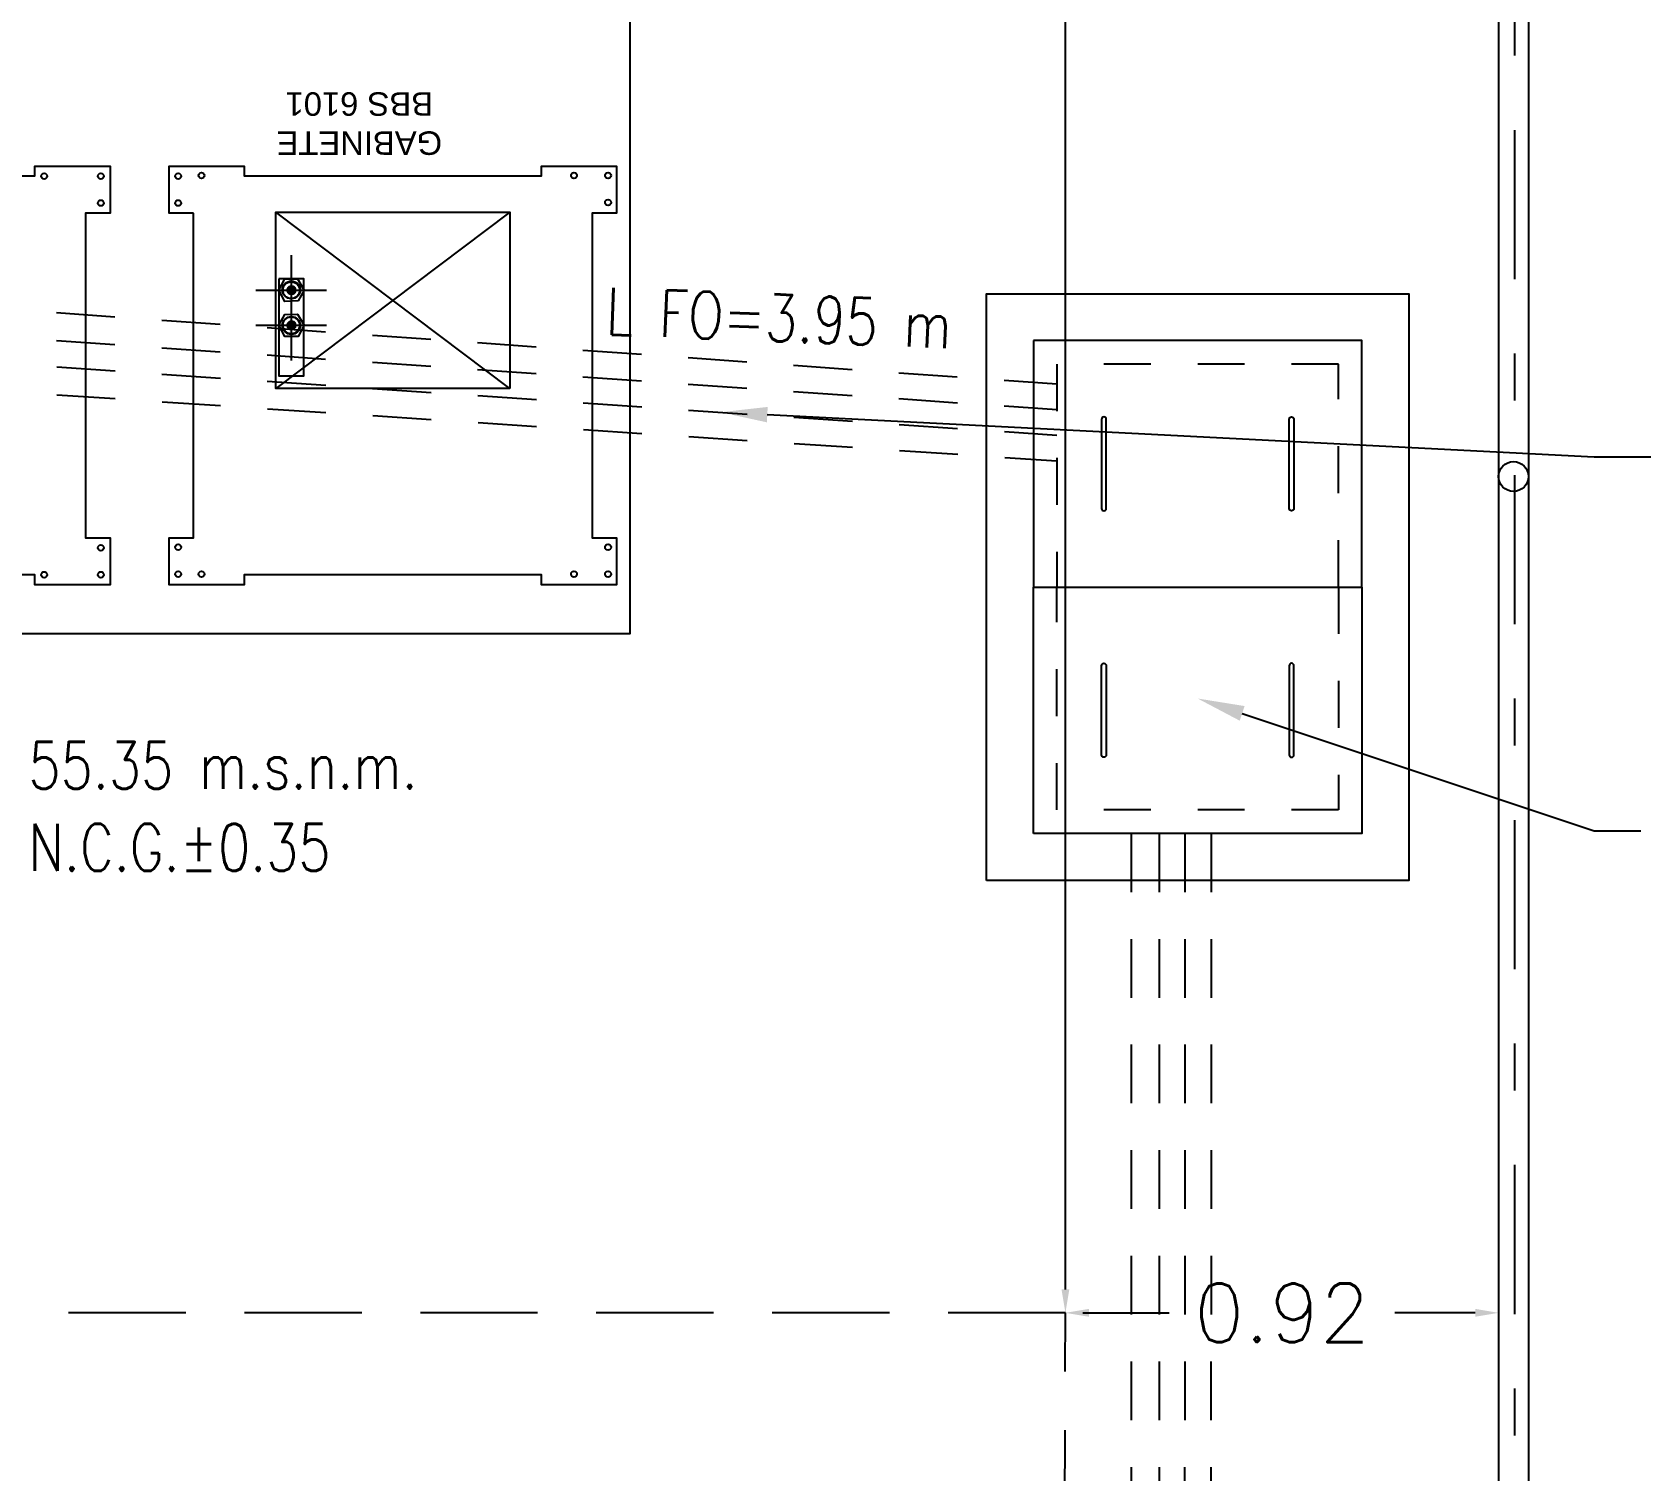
# Model space of a CAD drawing. Header units: millimetres. Extents: x 0 to 177, y -34 to 320.
# Drawn here: x 48.661 to 52.09, y -14.634 to -11.569 of the extents above; entities that cross this region are included whole.
import ezdxf
from ezdxf import colors
from ezdxf.entities.mleader import LeaderData, LeaderLine
from ezdxf.math import Vec2, Vec3

# ---------------------------------------------------------------- set-up
doc = ezdxf.new("R2010")
doc.units = ezdxf.units.MM
doc.header["$LTSCALE"] = 0.1
doc.header["$PDMODE"] = 2
for name, pattern in [('DASHDOT', [25.4, 12.7, -6.35, 0, -6.35]), ('DASHED2', [0.375, 0.25, -0.125]), ('OCULTA1', [0.15, 0.1, -0.05])]:
    doc.linetypes.add(name, pattern=pattern)
doc.layers.get('Defpoints').update_dxf_attribs({"color": 6})
for name, color, linetype in [('1', 1, 'Continuous'), ('5', 5, 'Continuous'), ('8', 8, 'Continuous')]:
    doc.layers.add(name, color=color, linetype=linetype)
doc.styles.add('Annotative', font='arial.ttf')
doc.styles.add('Romans', font='romans.shx', dxfattribs={"width": 0.8})
doc.styles.add('TEXTOS', font='romans.shx')
doc.dimstyles.new('Cota m', dxfattribs={"dimtxt": 0.2, "dimasz": 0.2, "dimexe": 0.1, "dimexo": 0.1, "dimgap": 0.1, "dimtad": 0, "dimzin": 0, "dimdsep": 46, "dimtxsty": 'TEXTOS', "dimcen": 0.2, "dimclrd": 256, "dimclre": 256, "dimclrt": 256, "dimazin": 0, "dimtfac": 1, "dimtix": 1, "dimtofl": 0, "dimtmove": 0, "dimatfit": 3, "dimfxl": 1, "dimtolj": 1, "dimtzin": 0, "dimlwd": -1, "dimlwe": -1, "dimarcsym": 0})

# ---------------------------------------------------------------- blocks, each defined once
blk = doc.blocks.new('A$C07EC52FC')
for points in [[(0, -1.5), (4.5, -1.5), (4.5, 0), (0, 0)], [(0.931, -0.8959), (0.9829, -0.8959), (0.9829, -0.9959), (0.8229, -0.9959), (0.8229, -0.9749), (0.1889, -0.9749), (0.1889, -0.9959), (0.0289, -0.9959), (0.0289, -0.8959), (0.0809, -0.8959), (0.0809, -0.2039), (0.0289, -0.2039), (0.0289, -0.1039), (0.1889, -0.1039), (0.1889, -0.1249), (0.8229, -0.1249), (0.8229, -0.1039), (0.9829, -0.1039), (0.9829, -0.2039), (0.931, -0.2039)], [(2.0107, -0.8959), (2.0626, -0.8959), (2.0626, -0.9959), (1.9026, -0.9959), (1.9026, -0.9749), (1.2686, -0.9749), (1.2686, -0.9959), (1.1086, -0.9959), (1.1086, -0.8959), (1.1606, -0.8959), (1.1606, -0.2039), (1.1086, -0.2039), (1.1086, -0.1039), (1.2686, -0.1039), (1.2686, -0.1249), (1.9026, -0.1249), (1.9026, -0.1039), (2.0626, -0.1039), (2.0626, -0.2039), (2.0107, -0.2039)]]:
    blk.add_lwpolyline(points, close=True)
at = {"ltscale": 0.1}
for points in [[(0.2562, -0.5219), (0.7551, -0.5219), (0.7551, -0.8975), (0.2562, -0.8975)], [(0.7488, -0.7554), (0.7488, -0.5494), (0.6957, -0.5494), (0.6957, -0.7554)], [(0.7088, -0.6806), (0.6947, -0.6567), (0.7077, -0.6329), (0.7358, -0.6329), (0.7488, -0.6567), (0.7358, -0.6795)], [(0.7088, -0.7554), (0.6947, -0.7315), (0.7077, -0.7088), (0.7358, -0.7077), (0.7488, -0.7315), (0.7358, -0.7554)]]:
    blk.add_lwpolyline(points, close=True, dxfattribs=at)
for points in [[(0.2562, -0.5219), (0.7551, -0.8975)], [(0.2562, -0.8975), (0.7551, -0.5219)], [(0.7218, -0.582), (0.7218, -0.7315)], [(0.7423, -0.6676), (0.7358, -0.6795), (0.7088, -0.6806), (0.6947, -0.6567), (0.7077, -0.6329), (0.7358, -0.6329)], [(0.7976, -0.6567), (0.647, -0.6567)], [(0.7218, -0.6567), (0.7218, -0.8063)], [(0.7423, -0.7434), (0.7358, -0.7554), (0.7088, -0.7554), (0.6947, -0.7315), (0.7077, -0.7088), (0.7358, -0.7077)], [(0.7976, -0.7315), (0.647, -0.7315)]]:
    blk.add_lwpolyline(points, dxfattribs=at)
for centre in [(0.0471, -0.1265), (0.1197, -0.1265), (0.9137, -0.1265), (0.9633, -0.1265), (1.1283, -0.1253), (1.249, -0.1253), (1.249, -0.1253), (0.0471, -0.1839), (0.9633, -0.1839), (1.1283, -0.1826), (0.0471, -0.9185), (0.9633, -0.9173), (1.1283, -0.9173), (0.0471, -0.9759), (0.1197, -0.9759), (0.9137, -0.9759), (0.9633, -0.9746), (1.1283, -0.9746), (1.249, -0.9746)]:
    blk.add_circle(centre, 0.00635)
for centre, radius in [((0.7222, -0.6563), 0.019), ((0.7224, -0.6567), 0.0178), ((0.7222, -0.7321), 0.019), ((0.7224, -0.7315), 0.0178)]:
    blk.add_circle(centre, radius, dxfattribs=at)
for points in [[(0.7109, -0.6567), (0.712, -0.6513), (0.7315, -0.6513)], [(0.7109, -0.6567), (0.7337, -0.6567), (0.7315, -0.6513)], [(0.712, -0.6513), (0.7163, -0.647), (0.7272, -0.647)], [(0.712, -0.6513), (0.7315, -0.6513), (0.7272, -0.647)], [(0.7163, -0.647), (0.7272, -0.647), (0.7218, -0.6459)], [(0.712, -0.6622), (0.7109, -0.6567), (0.7337, -0.6567)], [(0.712, -0.6622), (0.7315, -0.6622), (0.7337, -0.6567)], [(0.7163, -0.6665), (0.712, -0.6622), (0.7315, -0.6622)], [(0.7163, -0.6665), (0.7272, -0.6665), (0.7315, -0.6622)], [(0.7218, -0.6676), (0.7163, -0.6665), (0.7272, -0.6665)], [(0.7109, -0.7315), (0.712, -0.7261), (0.7315, -0.7261)], [(0.7109, -0.7315), (0.7337, -0.7315), (0.7315, -0.7261)], [(0.712, -0.7369), (0.7109, -0.7315), (0.7337, -0.7315)], [(0.712, -0.7261), (0.7163, -0.7218), (0.7272, -0.7218)], [(0.712, -0.7261), (0.7315, -0.7261), (0.7272, -0.7218)], [(0.712, -0.7369), (0.7315, -0.7369), (0.7337, -0.7315)], [(0.7163, -0.7413), (0.712, -0.7369), (0.7315, -0.7369)], [(0.7163, -0.7218), (0.7272, -0.7218), (0.7218, -0.7207)], [(0.7163, -0.7413), (0.7272, -0.7413), (0.7315, -0.7369)], [(0.7218, -0.7423), (0.7163, -0.7413), (0.7272, -0.7413)]]:
    blk.add_solid(points, dxfattribs=at)
at = {"insert": (0.5773, -1.0199), "char_height": 0.05, "attachment_point": 2, "style": 'Annotative'}
blk.add_mtext_dynamic_manual_height_columns('GABINETE BBS 6101', width=0.366667, gutter_width=12.5, heights=[0], dxfattribs=at)
blk = doc.blocks.new('REGISTOS')
for points in [[(-0.625, 0.45), (0.625, 0.45), (0.625, -0.45), (-0.625, -0.45)], [(-0.525, 0.35), (0, 0.35), (0, -0.35), (-0.525, -0.35)], [(0.525, 0.35), (0, 0.35), (0, -0.35), (0.525, -0.35)]]:
    blk.add_lwpolyline(points, close=True)
at = {"linetype": 'OCULTA1', "ltscale": 10}
for points in [[(-0.475, 0.3), (0, 0.3), (0, -0.3), (-0.475, -0.3)], [(0.475, 0.3), (0, 0.3), (0, -0.3), (0.475, -0.3)]]:
    blk.add_lwpolyline(points, close=True, dxfattribs=at)
for points in [[(-0.3575, 0.205), (-0.1675, 0.205, -0.414214), (-0.1625, 0.2), (-0.1625, 0.2, -0.414214), (-0.1675, 0.195), (-0.3575, 0.195, -0.414214), (-0.3625, 0.2), (-0.3625, 0.2, -0.414214)], [(0.3575, 0.205), (0.1675, 0.205, 0.414214), (0.1625, 0.2), (0.1625, 0.2, 0.414214), (0.1675, 0.195), (0.3575, 0.195, 0.414214), (0.3625, 0.2), (0.3625, 0.2, 0.414214)], [(-0.3575, -0.205), (-0.1675, -0.205, 0.414214), (-0.1625, -0.2), (-0.1625, -0.2, 0.414214), (-0.1675, -0.195), (-0.3575, -0.195, 0.414214), (-0.3625, -0.2), (-0.3625, -0.2, 0.414214)], [(0.3575, -0.205), (0.1675, -0.205, -0.414214), (0.1625, -0.2), (0.1625, -0.2, -0.414214), (0.1675, -0.195), (0.3575, -0.195, -0.414214), (0.3625, -0.2), (0.3625, -0.2, -0.414214)]]:
    blk.add_lwpolyline(points, format="xyb", close=True)
blk = doc.blocks.new('*D156')
at = {"layer": '8', "ltscale": 0.1, "transparency": 16777216}
for p, q in [((50.9131, -14.2972), (51.0844, -14.2972)), ((51.7366, -14.2972), (51.5653, -14.2972)), ((51.7866, -14.3237), (51.7866, -14.3472))]:
    blk.add_line(p, q, dxfattribs=at)
for points in [[(50.9131, -14.2888), (50.9131, -14.3055), (50.8631, -14.2972)], [(51.7366, -14.2888), (51.7366, -14.3055), (51.7866, -14.2972)]]:
    blk.add_solid(points, dxfattribs=at)
at = {"layer": 'Defpoints', "color": 0, "ltscale": 0.1, "transparency": 16777216}
for p in [(50.8631, -14.2972), (51.7866, -14.2737), (51.7866, -14.2972)]:
    blk.add_point(p, dxfattribs=at)
at = {"layer": '8', "ltscale": 0.1, "transparency": 16777216, "insert": (51.3249, -14.2972), "char_height": 0.125, "attachment_point": 5, "style": 'TEXTOS'}
blk.add_mtext('\\A1;0.92', dxfattribs=at)
blk = doc.blocks.new('*D158')
at = {"layer": '8', "ltscale": 0.1, "transparency": 16777216}
for p, q in [((50.8631, -6.9107), (50.8631, -10.3355)), ((50.8631, -14.2472), (50.8631, -10.8224)), ((50.9001, -14.2972), (50.9131, -14.2972))]:
    blk.add_line(p, q, dxfattribs=at)
for points in [[(50.8548, -6.9107), (50.8715, -6.9107), (50.8631, -6.8607)], [(50.8548, -14.2472), (50.8715, -14.2472), (50.8631, -14.2972)]]:
    blk.add_solid(points, dxfattribs=at)
at = {"layer": 'Defpoints', "color": 0, "ltscale": 0.1, "transparency": 16777216}
for p in [(50.8631, -6.8607), (50.8631, -6.8607), (50.8501, -14.2972)]:
    blk.add_point(p, dxfattribs=at)
at = {"layer": '8', "ltscale": 0.1, "transparency": 16777216, "insert": (50.8631, -10.5789), "char_height": 0.125, "attachment_point": 5, "rotation": 90, "style": 'TEXTOS'}
blk.add_mtext('\\A1;7.44', dxfattribs=at)

msp = doc.modelspace()

# ---------------------------------------------------------------- linework, layer by layer
at = {"color": 8, "ltscale": 0.1}
for p, q in [((51.8501, -6.7972), (51.8501, -26.7964)), ((51.7866, -6.8289), (51.7866, -26.464))]:
    msp.add_line(p, q, dxfattribs=at)
msp.add_circle((51.8183, -12.5154), 0.0318, dxfattribs=at)
at = {"layer": '5', "linetype": 'DASHED2', "ltscale": 5}
for p, q in [((46.9171, -12.0379), (50.8451, -12.3181)), ((46.9167, -12.1012), (50.8451, -12.3726)), ((46.9171, -12.1592), (50.8451, -12.4272)), ((46.917, -12.2226), (50.8451, -12.4818)), ((51.0036, -13.2758), (51.0035, -24.9495)), ((51.0633, -13.2758), (51.0581, -24.9495)), ((51.1179, -13.2758), (51.1127, -24.9495)), ((51.1741, -13.2758), (51.1673, -24.9495))]:
    msp.add_line(p, q, dxfattribs=at)
at = {"layer": '8', "linetype": 'DASHDOT', "ltscale": 0.25}
msp.add_line((51.8201, -5.8972), (51.8201, -26.7964), dxfattribs=at)
at = {"layer": '8', "linetype": 'DASHED2', "ltscale": 10}
msp.add_lwpolyline([(45.8501, -19.2972), (50.8501, -19.2972), (50.8631, -14.2972), (45.8501, -14.2972)], close=True, dxfattribs=at)

# ---------------------------------------------------------------- block references
at = {"layer": '5', "ltscale": 0.1, "rotation": 180}
msp.add_blockref('A$C07EC52FC', (49.9353, -12.8498), dxfattribs=at)
at = {"layer": '5', "rotation": 90}
msp.add_blockref('REGISTOS', (51.1451, -12.7508), dxfattribs=at)

# ---------------------------------------------------------------- texts
at = {"layer": '1', "color": 5, "linetype": 'ByBlock', "ltscale": 5, "insert": (49.8825, -12.2129), "char_height": 0.1, "width": 0.980048, "attachment_point": 7, "rotation": 357.7323, "style": 'Romans'}
msp.add_mtext('L FO=3.95 m', dxfattribs=at)
at = {"layer": '8', "insert": (48.6528, -13.2181), "char_height": 0.1, "attachment_point": 4, "style": 'Romans'}
msp.add_mtext('{\\C1;55.35 m.s.n.m.\\P}N.C.G.{\\H1.0833x;±}0.35', dxfattribs=at)

# ---------------------------------------------------------------- dimensions: what is measured, and where the dimension line sits
at = {"layer": '8', "ltscale": 0.1}
dim = msp.add_linear_dim(base=(51.7866, -14.2972), p1=(50.8631, -14.2972), p2=(51.7866, -14.2737), dimstyle='Cota m', override={"dimscale": 0.5, "dimtxt": 0.25, "dimasz": 0.1}, dxfattribs=at)
dim.commit()
dim.dimension.update_dxf_attribs({"geometry": '*D156', "text_midpoint": (51.3249, -14.2972)})

# ---------------------------------------------------------------- leaders
at = {"layer": '5', "ltscale": 0.1}
ml = msp.add_multileader_mtext('Standard', dxfattribs=at)
ml.set_content('\\A1;REGISTRO PARA FIBRA ÓPTICA AT&T 90X60X90CM (MEDIDA INTERIOR)', color=256, style='TEXTOS')
ml.set_leader_properties()
ml.build(insert=Vec2(0, 0))
ml.multileader.update_dxf_attribs({"dogleg_length": 0.2, "arrow_head_size": 0.1})
ctx = ml.context
ctx.base_point, ctx.char_height, ctx.arrow_head_size, ctx.landing_gap_size, ctx.plane_origin = Vec3(52.0899, -13.2703), 0.1, 0.1, 0.05, Vec3(53.1883, -15.2069)
notes = []
notes.append((ctx, [(0, (1, 1, 0), (51.9899, -13.2703), (1, 0), 0.1, [(0, [(51.1451, -12.9883)], 0, [])])]))
ctx.mtext.insert, ctx.mtext.width, ctx.mtext.line_spacing_factor, ctx.mtext.flow_direction = Vec3(52.1399, -13.2037), 3.029571, 0.9, 5
for ctx, leaders in notes:
    for number, flags, end, landing, length, lines in leaders:
        leader = LeaderData()
        leader.index, (leader.has_last_leader_line, leader.has_dogleg_vector, leader.attachment_direction) = number, flags
        leader.last_leader_point, leader.dogleg_vector, leader.dogleg_length = Vec3(end), Vec3(landing), length
        for number, points, colour, breaks in lines:
            line = LeaderLine()
            line.index, line.vertices, line.color, line.breaks = number, Vec3.list(points), colors.encode_raw_color(colour), breaks
            leader.lines.append(line)
        ctx.leaders.append(leader)

# ---------------------------------------------------------------- next in the draw order: leaders
ml = msp.add_multileader_mtext('Standard', dxfattribs=at)
ml.set_content('\\A1;2 TUBOS SUBTERRÁNEOS DE PVC PESADO DE Ø2 1/2" A MISMO NIVEL PARA F.O. GUIADAS CON CABLE GALVANIZADO ', color=256, style='TEXTOS')
ml.set_leader_properties()
ml.build(insert=Vec2(0, 0))
ml.multileader.update_dxf_attribs({"dogleg_length": 0.2, "arrow_head_size": 0.1})
ctx = ml.context
ctx.base_point, ctx.char_height, ctx.arrow_head_size, ctx.landing_gap_size, ctx.plane_origin = Vec3(52.1399, -12.4734), 0.1, 0.1, 0.05, Vec3(52.1875, -13.8771)
notes = []
notes.append((ctx, [(0, (1, 1, 0), (51.9899, -12.4734), (1, 0), 0.15, [(0, [(50.1278, -12.3783)], 0, [])])]))
ctx.mtext.insert, ctx.mtext.width, ctx.mtext.line_spacing_factor, ctx.mtext.flow_direction = Vec3(52.1899, -12.4234), 2.676815, 0.9, 5
ctx.mtext.has_bg_fill, ctx.mtext.bg_color, ctx.mtext.bg_scale_factor, ctx.mtext.bg_transparency, ctx.mtext.use_window_bg_color = 1, -1073741824, 1.5, 0, 1
for ctx, leaders in notes:
    for number, flags, end, landing, length, lines in leaders:
        leader = LeaderData()
        leader.index, (leader.has_last_leader_line, leader.has_dogleg_vector, leader.attachment_direction) = number, flags
        leader.last_leader_point, leader.dogleg_vector, leader.dogleg_length = Vec3(end), Vec3(landing), length
        for number, points, colour, breaks in lines:
            line = LeaderLine()
            line.index, line.vertices, line.color, line.breaks = number, Vec3.list(points), colors.encode_raw_color(colour), breaks
            leader.lines.append(line)
        ctx.leaders.append(leader)

# ---------------------------------------------------------------- next in the draw order: dimensions: what is measured, and where the dimension line sits
at = {"layer": '8', "ltscale": 0.1}
dim = msp.add_linear_dim(base=(50.8631, -6.8607), p1=(50.8501, -14.2972), p2=(50.8631, -6.8607), angle=90, dimstyle='Cota m', override={"dimscale": 0.5, "dimtxt": 0.25, "dimasz": 0.1}, dxfattribs=at)
dim.commit()
dim.dimension.update_dxf_attribs({"geometry": '*D158', "text_midpoint": (50.8631, -10.5789)})

doc.saveas('drawing.dxf')
